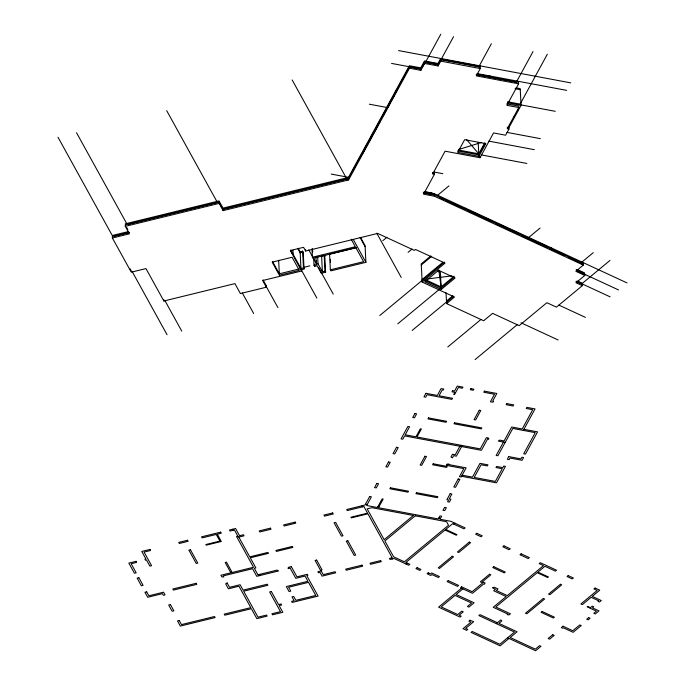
<?xml version="1.0" encoding="UTF-8"?>
<svg xmlns="http://www.w3.org/2000/svg" width="685" height="685" viewBox="0 0 685 685"><rect width="100%" height="100%" fill="white"/><g stroke="black" fill="none" stroke-linecap="round" stroke-linejoin="round"><path stroke-width="1.03" d="M129.362 232.403L112.314 236.573L112.391 238.003L129.439 233.833L125.312 226.35L125.235 224.928L219.046 201.981L219.114 203.411L223.096 210.62L348.579 179.924L348.502 178.502L409.399 66.787L420.796 68.92L424.546 62.035L438.015 64.561L440.66 59.706L480.211 67.13L480.279 68.551L476.289 75.881L518.596 83.818L518.528 82.397L476.212 74.459M360.918 155.957L396.846 90.043M362.279 154.168L364.805 149.527M365.816 147.669L368.855 142.095M369.866 140.237L378.471 124.456M379.481 122.598L380.492 120.74M383.531 115.174L386.057 110.533M387.068 108.675L390.108 103.101M391.118 101.243L394.158 95.677M348.579 179.924L409.467 68.209L409.399 66.787M421.934 67.061L424.948 61.539L438.417 64.065L441.149 59.047L479.312 66.205M422.26 67.156L425.171 61.821L438.64 64.347M409.467 68.209L420.864 70.349L424.623 63.457L424.546 62.035M426.053 61.256L440.772 34.25M440.703 58.473L437.963 63.491L424.494 60.965L420.736 67.858L409.339 65.717L348.451 177.432L222.967 208.129L218.986 200.919L125.184 223.858M441.56 58.636L453.547 36.647M440.464 60.999L441.371 59.33L478.849 66.359M424.623 63.457L438.092 65.983L440.738 61.136L440.66 59.706M479.38 65.734L491.368 43.746M479.226 67.772L480.245 65.897M432.749 173.844L432.672 172.423L434.401 172.74L434.47 174.17L432.749 173.844L445.096 151.188L480.022 157.747L493.534 132.941L505.624 135.21L508.989 129.037L508.921 127.615L521.054 105.344L520.206 88.613L516.062 87.834M434.47 174.17L423.57 194.172L434.418 196.21L583.286 265.104L575.828 271.286L584.81 275.447L575.991 282.751L582.318 285.679L556.434 307.128L546.878 302.71L519.187 325.658L492.592 313.353L483.661 320.751L446.586 303.592L446.038 292.769M489.373 77.08L489.981 75.984M516.233 82.371L533.033 51.555M458.616 150.049L478.764 153.825L484.689 142.959M485.237 143.122L478.824 154.896L457.666 150.923M478.892 156.317L485.802 143.644L464.644 139.672L457.743 152.353L478.892 156.317L478.19 142.36M518.596 83.818L506.883 105.31L518.802 107.554L518.725 106.124L506.814 103.889M519.838 104.668L547.324 54.235M518.802 107.554L507.26 128.712L508.989 129.037M513.416 118.197L514.426 116.339M517.458 110.773L518.476 108.915M459.875 446.26L455.242 454.754L452.485 454.232L450.953 457.041L452.408 457.863L453.607 455.662L456.373 456.176L461.896 446.038L459.875 446.26L404.604 435.9L402.806 439.205L401.076 438.879L407.866 426.421L409.596 426.746L405.212 434.795L415.958 436.807L420.342 428.767L421.378 428.956L416.994 437.004L480.288 448.88L486.418 437.638L488.405 438.006L488.105 438.563L488.876 438.708L488.576 439.256L487.54 439.059L481.418 450.302L461.596 446.586M503.475 442.048L496.171 455.439L497.901 455.765L512.8 428.433L535.25 432.646L523.717 453.804L525.446 454.129L537.579 431.867L523.939 429.307M523.34 430.403L535.053 408.911L526.851 407.369L526.251 408.474L532.724 409.69L522.21 428.981L511.678 427.003L504.074 440.952L499.63 440.112L498.252 441.071L505.205 442.373M626.998 282.896L434.299 193.718L433.408 194.763L423.167 192.845M382.846 240.675L386.879 237.327M437.638 195.259L448.94 185.892M408.072 252.345L412.105 248.998M464.533 209.173L465.663 208.231M430.831 255.95L421.232 263.905L422.157 282.066L454.497 297.033L446.586 303.592M421.292 264.975L431.687 256.361M422.028 279.574L442.818 262.346M379.798 315.502L422.491 280.122M422.08 280.644L444.471 262.09M422.157 282.066L445.019 263.117L415.478 249.451L414.348 250.385L377.683 233.422L305.638 251.044L303.575 247.311L290.329 250.547L301.623 270.995L262.68 280.525L266.371 287.203L240.409 293.548L234.921 283.616L163.878 300.998L145.973 268.58L131.263 272.176L112.391 238.003M425.513 279.728L441.123 286.955L454.155 276.149M397.762 323.817L439.633 289.113M454.215 277.219L441.183 288.017L424.649 280.37M441.251 289.447L455.097 277.973L438.571 270.318L424.726 281.792L441.251 289.447L440.387 272.356L437.629 271.08M446.457 301.1L452.785 295.851M412.139 330.47L446.928 301.631M446.509 302.171L453.633 296.262M528.76 237.438L540.063 228.071M550.483 248.946L551.613 248.013M447.776 346.97L480.956 319.467M581.942 262.047L593.244 252.679M581.668 263.845L583.158 262.612M475.09 359.608L517.432 324.519M583.081 274.283L584.682 272.955L577.498 269.625M609.984 260.428L582.404 283.282L577.738 281.124M405.862 563.943L406.993 563.001M446.158 530.541L446.834 529.985M453.872 524.153L455.003 523.212M461.467 588.21L438.606 607.158L460.097 617.099L461.228 616.166L459.138 615.198L463.24 611.808L461.801 611.14L457.708 614.539L441.174 606.884L455.02 595.411L471.554 603.065L467.453 606.456L468.891 607.124L474.114 602.791L456.15 594.477L462.906 588.877M496.325 623.65L500.872 619.882L501.797 620.97L498.894 623.376L517.072 631.793L510.179 637.504L535.327 649.149L539.566 645.638L541.004 646.297L535.636 650.75L507.611 637.778M509.049 638.446L500.118 645.844L471.083 632.409L472.213 631.467L499.81 644.242L514.503 632.067L478.858 615.567L479.988 614.633L497.456 622.716M458.616 149.544L481.666 142.394M128.54 224.252L217.847 202.409M125.312 226.35L219.114 203.411M128.309 231.581L112.263 235.512L58.002 137.248M219.046 201.981L223.027 209.19L348.502 178.502M222.865 209.362L347.312 178.922M114.583 236.154L128.626 232.72M298.163 248.235L300.116 251.772L302.624 251.155L303.215 252.226L304.063 268.965L300.955 269.719M311.983 248.869L312.411 257.226L355.335 246.72L351.217 239.262M324.793 256.515L324.202 255.445L321.608 256.087L322.395 271.748L324.998 271.114L325.58 272.185L321.256 273.246L317.129 265.763L314.62 266.379L314.03 265.309L313.661 257.997M356.568 247.533L329.571 254.135L330.358 269.804L330.949 270.875L365.91 262.321L365.062 245.581L360.524 237.361M303.669 267.373L309.86 265.857M315.931 256.961L316.307 264.273L318.037 263.845L322.395 271.748M299.234 268.931L279.326 273.803L272.621 261.653M304.063 268.965L303.472 267.895L300.963 268.511L300.116 251.772M314.03 265.309L316.538 264.701L316.324 260.523M279.403 275.224L299.302 270.352L292.084 257.269L272.176 262.141L279.403 275.224L278.641 260.223M330.358 269.804L363.589 261.679L355.926 247.79L313.002 258.288L312.411 257.226M238.842 537.091L244.031 535.824L243.449 534.754L239.553 535.713L235.571 528.503L229.509 529.985L230.1 531.046L234.433 529.993L237.823 536.132L236.522 536.449L253.536 567.266L220.912 575.246L221.829 576.898L223.824 576.958L223.233 575.888L252.568 568.713L256.755 576.299L278.564 570.965L277.194 570.083L257.902 574.809L254.298 568.293L255.856 567.908L250.282 557.813L268.46 553.369L267.929 552.41L249.751 556.854L238.842 537.091L237.387 536.235M427.74 278.906L451.826 275.875M398.559 50.57L570.742 82.868M440.738 61.136L480.279 68.551M425.625 62.386L438.058 64.724M477.197 73.586L566.658 90.369M477.325 74.091L489.912 76.455M476.769 74.237L489.792 76.677M476.94 74.751L516.147 82.106M391.563 63.414L408.834 66.65M410.469 67.139L419.794 68.894M515.077 88.707L520.257 89.684M507.534 101.748L521.002 104.283M520.874 104.865L555.244 111.312M507.585 102.819L521.054 105.344M369.335 104.197L386.605 107.434M507.02 132.393L540.337 138.644M488.902 141.144L534.334 149.673M481.392 154.921L526.825 163.45M434.136 172.063L442.775 173.682M331.24 174.084L348.511 177.321M424.554 191.586L432.226 193.024M424.426 191.869L434.299 193.718M423.535 192.185L433.819 194.112M423.981 192.511L433.648 194.326M423.493 192.75L434.35 194.788L583.218 263.682L583.286 265.104M462.144 475.185L472.462 477.12L479.971 463.343L487.96 464.841L487.36 465.937L481.101 464.764L474.191 477.445L495.349 481.409L502.259 468.737L496 467.555L496.599 466.459L502.858 467.632L503.732 466.031L505.453 466.357L496.471 482.839L461.544 476.28M365.422 504.297L367.151 504.622M377.897 506.643L378.933 506.831M438.777 518.057L440.506 518.382M507.191 127.29L508.921 127.615M465.209 208.608L551.16 248.39M464.987 208.797L550.937 248.578M440.181 197.905L444.06 199.695M445.995 200.594L463.42 208.66M468.266 210.903L491.505 221.657M496.351 223.892L519.59 234.647M521.525 235.546L547.666 247.645M549.61 248.544L564.132 255.265M568.97 257.509L572.848 259.298M574.784 260.197L580.597 262.886M576.179 269.599L583.654 273.058M576.83 270.19L583.14 273.118M576.65 270.275L584.742 274.017L584.81 275.447M583.663 273.794L618.521 289.926M577.626 271.149L581.214 272.81M576.71 281.235L581.377 283.393M581.839 283.753L610.155 296.862M576.196 281.287L580.863 283.453M576.821 281.749L582.25 284.258L582.318 285.679M576.102 281.826L577.969 282.691M558.977 305.142L585.401 317.369M521.002 322.789L558.138 339.974M466.553 139.56L478.764 153.825M292.17 79.965L346.285 177.963M376.793 233.208L401.23 277.451M360.07 237.515L365.114 246.651M353.297 239.485L365.91 262.321M308.781 249.845L316.41 263.674M318.448 267.356L333.21 294.088M303.267 253.296L302.676 252.226L300.167 252.842L297.727 248.415M290.774 250.051L301.554 269.573L301.623 270.995M290.603 250.556L292.152 253.356M300.903 269.196L316.855 298.086M263.074 279.934L266.302 285.773L266.371 287.203M265.523 285.183L277.913 307.616M166.695 110.662L216.828 201.441M391.769 557.881L392.359 558.951M362.005 505.761L362.596 506.823M242.362 293.034L253.681 313.542M76.523 132.719L126.656 223.498M126.785 227.737L127.821 229.603M164.777 300.364L181.765 331.129M132.162 271.543L167.054 334.734M130.167 268.905L131.195 270.755M259.452 574.424L260.043 575.494M258.587 574.638L259.178 575.708M232.455 529.265L233.046 530.327M438.725 269.839L441.123 286.955M507.414 102.784L507.482 104.214M479.945 156.317L480.022 157.747M438.015 64.561L438.092 65.983M434.35 194.788L434.418 196.21M420.796 68.92L420.864 70.349M346.773 178.922L346.85 180.352M330.367 259.384L330.53 262.518M324.733 255.445L325.58 272.185M324.202 255.445L324.998 271.114M317.66 256.533L318.037 263.845M314.518 264.29L314.62 266.379M312.523 248.886L312.685 252.02M305.561 249.623L305.638 251.044M302.624 251.155L303.472 267.895M292.932 250.179L293.146 254.358M223.027 209.19L223.096 210.62M163.801 299.568L163.878 300.998M369.66 496.531L365.028 505.016L346.687 509.503L347.278 510.573L363.889 506.506L367.562 513.159L350.943 517.218L351.302 517.86L367.913 513.801L392.197 557.778L389.474 558.446L390.065 559.508L394.14 558.515L408.671 565.236L409.801 564.303L405.845 562.471L445.01 530.01L456.296 535.233L456.972 534.668L445.687 529.454L452.725 523.623L464.01 528.837L465.141 527.904L450.876 521.302L440.018 519.264L441.671 516.233L439.95 515.908L438.297 518.939L378.454 507.713L383.172 499.065L382.136 498.868L377.418 507.525L366.672 505.504L371.381 496.856L369.66 496.531M376.81 483.413L374.524 487.6L376.253 487.925L378.531 483.738L376.81 483.413M388.489 461.973L385.878 466.768L387.607 467.093L390.219 462.298L388.489 461.973M396.512 447.254L393.062 453.598L394.783 453.915L398.242 447.579L396.512 447.254M414.896 413.526L412.73 417.499L414.459 417.816L416.626 413.851L414.896 413.526M425.924 393.301L423.972 396.88L425.693 397.206L427.046 394.723L451.912 399.389L452.52 398.293L439.042 395.759L442.202 389.979L443.195 390.159L443.794 389.063L441.071 388.549L437.321 395.442L425.924 393.301M390.416 487.788L389.868 488.782L408.003 492.181L408.543 491.188L390.416 487.788M428.502 417.901L427.962 418.895L446.098 422.294L446.637 421.301L428.502 417.901M452.605 390.715L451.997 391.811L454.891 392.359L453.753 394.449L454.532 394.594L458.402 387.487L462.375 388.232L462.974 387.128L457.28 386.057L454.54 391.075L452.605 390.715M424.931 456.236L420.128 465.055L421.677 465.346L426.49 456.527L424.931 456.236M470.92 388.618L470.321 389.722L473.258 390.27L473.857 389.174L470.92 388.618M416.489 492.678L415.949 493.671L437.364 497.687L437.903 496.694L416.489 492.678M454.583 422.791L454.035 423.784L481.324 428.904L481.863 427.911L454.583 422.791M433.185 463.796L432.646 464.79L446.629 467.41L447.168 466.416L433.185 463.796M484.389 391.144L483.79 392.248L494.501 394.26L490.409 401.752L493.003 402.241L493.602 401.136L492.738 400.973L496.822 393.481L484.389 391.144M447.048 464.207L446.414 465.363L463.813 468.634L459.429 476.674L461.151 477L466.142 467.855L448.744 464.584L449.043 464.036L447.048 464.207M479.226 410.229L474.088 419.648L475.647 419.939L480.784 410.52L479.226 410.229M450.148 493.705L446.868 499.716L448.598 500.041L447.656 501.771L449.377 502.096L450.927 499.262L449.197 498.937L451.869 494.031L450.148 493.705M458.162 478.995L453.812 486.984L455.534 487.309L459.892 479.312L458.162 478.995M444.591 507.397L443.007 510.291L444.736 510.616L446.312 507.722L444.591 507.397M506.729 403.602L506.129 404.698L513.125 406.017L513.724 404.912L506.729 403.602M508.604 456.561L507.397 459.31L509.118 459.635L509.991 458.034L522.081 460.303L523.58 457.546L521.859 457.22L520.951 458.873L508.604 456.561M413.372 515.48L384.174 539.686L367.143 508.844L371.861 507.696L413.372 515.48M415.204 515.822L384.876 540.953L393.635 556.819L404.407 561.803L448.521 525.241L446.569 521.713L415.204 515.822M417.131 567.694L416 568.627L419.768 570.374L420.898 569.44L417.131 567.694M428.228 572.831L427.097 573.765L430.805 575.477L431.935 574.544L438.332 577.506L439.462 576.564L431.627 572.943L430.497 573.876L428.228 572.831M476.777 533.29L475.647 534.231L481.11 536.757L482.24 535.816L476.777 533.29M452.228 556.237L438.212 567.856L439.505 568.447L453.521 556.837L452.228 556.237M469.293 542.092L457.426 551.93L458.719 552.53L470.595 542.691L469.293 542.092M448.23 580.623L447.099 581.565L457.52 586.386L458.65 585.444L448.23 580.623M503.946 545.859L502.816 546.801L509.066 549.695L510.197 548.753L503.946 545.859M461.664 586.848L460.534 587.781L472.462 593.304L483.85 583.86L484.569 584.194L485.057 582.961L483.541 582.259L472.153 591.703L461.664 586.848M493.791 566.709L492.78 567.557L504.271 572.874L505.29 572.035L493.791 566.709M489.535 574.236L480.382 581.822L481.675 582.421L490.828 574.835L489.535 574.236M521.122 553.814L519.992 554.747L528.255 558.575L529.385 557.633L521.122 553.814M493.183 587.456L492.618 587.918L495.495 589.254L493.688 590.753L506.189 596.541L493.217 607.287L507.876 614.068L507.2 614.633L509.143 614.882L510.445 613.803L495.786 607.013L537.211 572.686L547.709 577.541L548.385 576.976L537.888 572.121L544.926 566.289L555.415 571.144L556.554 570.211L540.311 562.693L539.181 563.627L543.488 565.622L507.32 595.599L496.257 590.479L498.063 588.98L494.399 587.285L493.183 587.456M469.996 620.225L468.865 621.158L470.946 622.126L463.034 628.684L466.631 630.346L467.761 629.412L465.603 628.41L473.686 621.715L469.996 620.225M568.19 575.597L567.06 576.53L572.232 578.928L573.362 577.994L568.19 575.597M543.351 598.407L525.498 613.212L526.791 613.811L544.652 599.007L543.351 598.407M560.424 584.262L548.557 594.101L549.849 594.7L561.717 584.862L560.424 584.262M542.126 611.491L541.107 612.33L553.403 618.024L554.413 617.176L542.126 611.491M595.068 588.038L593.938 588.972L597.174 590.47L580.897 603.956L582.336 604.624L591.146 597.32L598.699 600.805L598.048 601.344L599.486 602.012L601.267 600.539L592.277 596.378L599.743 590.196L595.068 588.038M552.735 634.721L548.163 638.514L549.593 639.182L554.174 635.389L552.735 634.721M563.019 626.201L561.323 627.606L562.762 628.265L563.327 627.803L573.105 632.323L581.24 625.576L579.801 624.917L572.797 630.722L563.019 626.201M587.662 606.43L587.148 606.85L596.421 611.14L593.818 613.298L595.256 613.965L598.99 610.874L592.448 607.843L593.715 606.79L592.285 606.122L590.384 607.698L587.662 606.43M588.62 617.605L586.702 619.197L588.132 619.865L590.059 618.272L588.62 617.605M149.981 549.438L141.761 551.442L145.888 558.926L144.895 559.165L145.485 560.236L146.479 559.987L149.869 566.135L151.599 565.707L144.081 552.093L150.572 550.5L149.981 549.438M187.544 540.251L178.716 542.409L179.307 543.479L188.127 541.313L187.544 540.251M220.681 532.142L201.561 536.817L202.152 537.888L216.254 534.437L219.928 541.09L205.825 544.532L206.176 545.174L221.323 541.475L217.291 534.18L221.272 533.213L220.681 532.142M270.447 528.152L259.195 530.909L259.786 531.971L271.037 529.222L270.447 528.152M295.192 522.098L283.599 524.933L284.189 526.003L295.783 523.169L295.192 522.098M332.662 512.937L323.928 515.069L324.519 516.139L333.252 513.998L332.662 512.937M136.067 561.323L128.84 563.096L134.448 573.242L136.178 572.814L131.16 563.738L136.657 562.394L136.067 561.323M190.421 549.73L188.863 550.106L196.235 563.464L197.794 563.079L190.421 549.73M335.633 522.39L334.075 522.775L341.447 536.124L343.005 535.747L335.633 522.39M138.892 577.729L137.163 578.149L141.35 585.735L143.079 585.315L138.892 577.729M226.504 562.239L225.202 562.556L230.451 572.061L231.753 571.744L226.504 562.239M292.332 546.442L275.892 550.466L276.423 551.425L292.863 547.401L292.332 546.442M347.826 540.748L346.267 541.124L354.171 555.441L355.729 555.055L347.826 540.748M146.676 591.831L144.946 592.251L147.72 597.269L162.431 593.672L163.313 595.274L165.042 594.854L163.569 592.183L148.859 595.779L146.676 591.831M196.184 583.295L172.817 589.006L173.408 590.076L196.775 584.365L196.184 583.295M316.658 560.073L315.1 560.45L320.46 570.168L322.018 569.792L316.658 560.073M291.305 566.632L288.445 567.334L288.745 567.865L287.965 568.062L288.257 568.593L290.157 568.13L295.792 578.328L305.056 576.059L307.942 581.291L286.313 586.583L289.036 591.523L290.765 591.104L288.633 587.233L308.533 582.361L315.759 595.445L295.851 600.317L293.719 596.447L291.99 596.866L294.122 600.736L291.613 601.353L292.204 602.423L318.08 596.087L306.786 575.64L307.908 575.366L307.317 574.295L296.939 576.838L291.305 566.632M227.129 582.935L225.665 583.843L228.405 588.809L238.962 586.223L250.787 607.638L224.218 614.137L224.808 615.207L251.378 608.708L256.858 618.641L267.159 616.123L266.568 615.053L258.005 617.151L243.672 591.198L267.904 585.273L267.313 584.202L243.081 590.128L240.101 584.733L229.543 587.319L227.129 582.935M170.411 604.572L168.681 604.992L172.132 611.243L173.862 610.814L170.411 604.572M321.162 570.905L317.874 571.71L318.465 572.78L320.023 572.403L322.087 576.136L335.718 572.806L335.128 571.735L323.226 574.646L321.162 570.905M362.04 565.151L345.685 569.149L346.276 570.22L362.63 566.221L362.04 565.151M380.646 560.604L370.003 563.207L370.594 564.277L381.237 561.666L380.646 560.604M271.354 591.515L269.625 591.943L280.499 611.645L271.936 613.743L272.527 614.813L282.819 612.296L279.137 605.617L281.646 605.001L281.055 603.939L278.547 604.547L271.354 591.515M179.23 620.542L177.501 620.961L180.326 626.09L215.116 617.579L214.525 616.509L181.474 624.6L179.23 620.542"/></g></svg>
